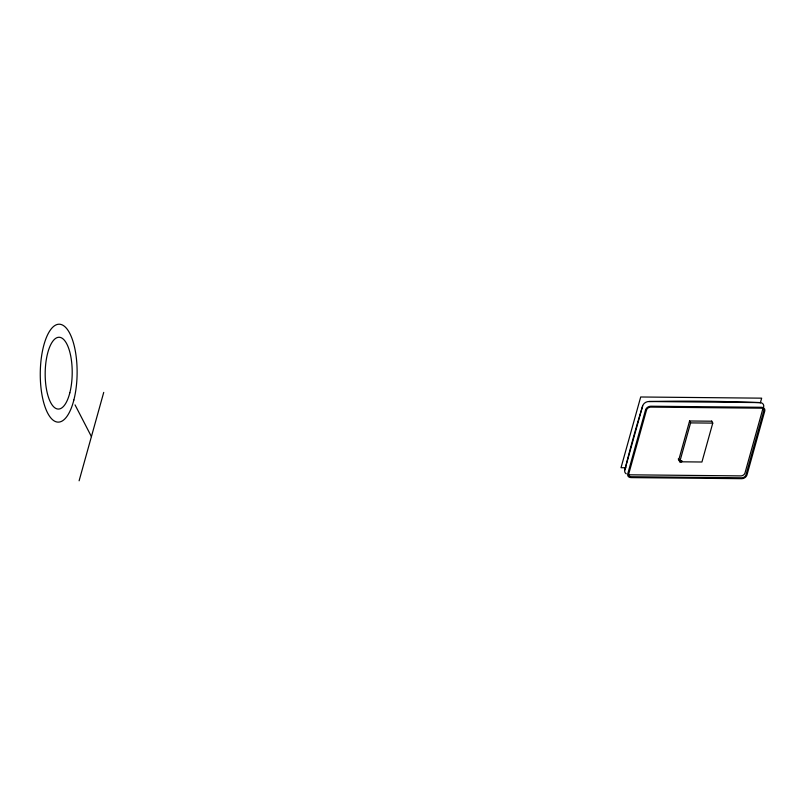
<?xml version="1.0" encoding="UTF-8"?>
<svg xmlns="http://www.w3.org/2000/svg" width="805" height="805" viewBox="0 0 805 805"><rect width="100%" height="100%" fill="white"/><g stroke="black" fill="none" stroke-linecap="round" stroke-linejoin="round"><path stroke-width="1.21" d="M79.111 480.796L103.724 392.397M626.27 473.833A5.444 4.106 -27.3 0 1 624.821 469.979L642.662 405.891A5.444 4.106 -27.3 0 1 648.931 401.514A1301.333 699.354 15.6 0 1 759.819 402.591A5.444 4.106 -27.3 0 1 763.623 407.058M678.766 459.886L689.593 420.995L711.771 421.206M711.69 421.045L712.757 423.108L701.93 462.01L679.752 461.788L690.579 422.897L689.513 420.834M680.255 461.798L680.497 460.913M680.758 461.798L681.01 460.913M681.261 461.808L681.513 460.923M681.765 461.808L682.016 460.923L679.994 460.903M760.333 402.953L761.671 398.163L640.7 396.986L621.017 467.705L626.008 467.755M648.931 401.514L759.819 402.591M690.579 422.897L712.757 423.108M679.873 461.346L681.885 461.366M678.273 458.941L679.752 461.788M75.046 404.885L91.418 436.602M624.821 469.979A727.338 273.7 -89.4 0 1 642.662 405.891M762.687 407.743A3.633 2.747 -27.3 0 1 762.727 409.282L745.007 472.938A3.633 2.747 -27.3 0 1 740.781 475.896L630.385 474.819A3.633 2.747 -27.3 0 1 628.755 474.397M645.54 409.926L627.759 473.813A4.619 3.482 -27.3 0 0 630.989 477.607L741.647 478.683A4.619 3.482 -27.3 0 0 746.97 474.97L764.75 411.083A4.619 3.482 -27.3 0 0 761.52 407.29L650.863 406.223A4.619 3.482 -27.3 0 0 645.54 409.926M646.516 410.057L628.796 473.712A3.633 2.747 -27.3 0 0 631.372 476.731L741.757 477.798A3.633 2.747 -27.3 0 0 745.994 474.839L763.714 411.194A3.633 2.747 -27.3 0 0 761.138 408.175L650.752 407.109A3.633 2.747 -27.3 0 0 646.516 410.057M73.859 400.015A48.964 18.424 -89.4 0 0 60.134 324.284A48.964 18.424 -89.4 0 0 42.041 395.195A48.964 18.424 -89.4 0 0 73.859 400.015M69.814 392.86A35.903 13.514 -89.4 0 0 59.741 337.315A35.903 13.514 -89.4 0 0 46.479 389.318A35.903 13.514 -89.4 0 0 69.814 392.86"/></g></svg>
